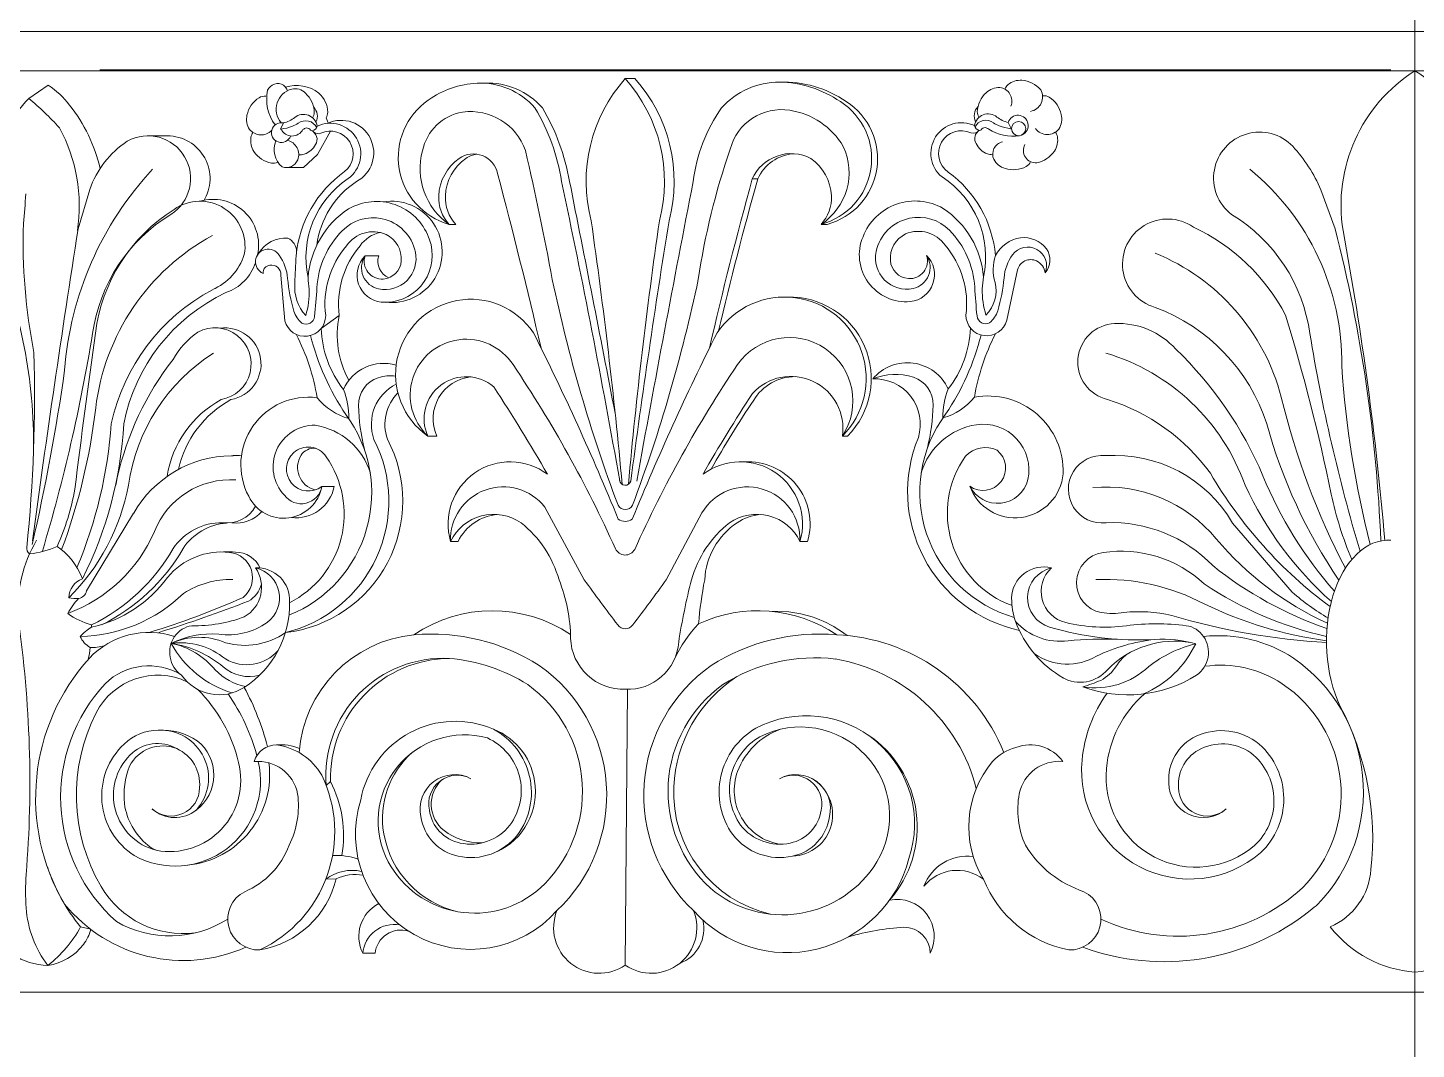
# Model space of a CAD drawing. Header units: millimetres. Extents: x 542654 to 551203, y 315718 to 321804.
# Drawn here: x 544310.9 to 544497.7, y 321024.6 to 321162.1 of the extents above; entities that cross this region are included whole.
import ezdxf

# ---------------------------------------------------------------- set-up
doc = ezdxf.new("R2010")
doc.units = ezdxf.units.MM
doc.layers.add('cad-block.com', color=250, linetype='Continuous')

msp = doc.modelspace()

# ---------------------------------------------------------------- linework, layer by layer
at = {"layer": 'cad-block.com', "color": 18, "lineweight": 15, "true_color": 0x000000}
msp.add_line((544325.17, 321096.78), (544318.85, 321086.32), dxfattribs=at)
for points in [[(544497.56, 320438.73), (544497.56, 321524.78)], [(544497.56, 321161.59), (544282.75, 321161.59)], [(544497.56, 321161.59), (544712.36, 321161.59)], [(544497.56, 321156.34), (544280.01, 321156.34)], [(544320.61, 321156.46), (544494.33, 321156.46)], [(544391.31, 321155.27), (544392.62, 321155.27)], [(544497.56, 321156.34), (544715.1, 321156.34)], [(544351.07, 321149.98), (544351.36, 321149.3)], [(544345.32, 321149.31), (544344.91, 321148.49)], [(544345.68, 321143.3), (544348.02, 321143.3), (544349.9, 321145.04), (544351.64, 321148.2)], [(544442.84, 321149.37), (544443.25, 321148.55)], [(544327.09, 321147.57), (544329.71, 321147.57)], [(544408.4, 321141.77), (544409.14, 321141.77)], [(544367.61, 321135.66), (544368.51, 321135.66), (544368.51, 321135.66), (544368.51, 321135.66)], [(544417.66, 321135.66), (544418.46, 321135.66)], [(544356.31, 321131.41), (544358.14, 321131.41)], [(544350.41, 321121.65), (544352.84, 321123.38)], [(544364.75, 321107.17), (544365.96, 321107.17)], [(544421.22, 321107.17), (544420.52, 321107.17)], [(544350.5, 321100.38), (544352.14, 321100.38)], [(544367.81, 321092.99), (544368.83, 321092.99)], [(544415.85, 321092.99), (544414.82, 321092.99), (544414.82, 321092.99), (544414.82, 321092.99), (544414.82, 321092.99)], [(544413.34, 321083.5), (544410.66, 321083.6)], [(544391.31, 321035.97), (544391.63, 321073.08)], [(544351.08, 321060.14), (544351.66, 321060.67)], [(544318.04, 321041.12), (544319.4, 321040.79)], [(544356.01, 321037.56), (544357.66, 321037.56), (544357.66, 321037.56)], [(544497.56, 321032.35), (544228.1, 321032.35), (544228.1, 321017.38), (544497.56, 321017.38)], [(544497.56, 321032.35), (544767.01, 321032.35), (544767.01, 321017.38), (544497.56, 321017.38)]]:
    msp.add_lwpolyline(points, dxfattribs=at)
for points in [[(544391.31, 321155.27, 0.251368), (544386.73, 321136.14, 16.262334)], [(544391.31, 321155.27, -0.251368), (544395.9, 321136.14, -16.262334)], [(544392.62, 321155.27, -0.251368), (544397.2, 321136.14, -16.262334)], [(544497.56, 321156.34, 0.299101), (544487.88, 321134.81, 16.262334)], [(544497.56, 321156.34, -0.299101), (544507.23, 321134.81, -16.262334)], [(544316.56, 321151.71, 0.078463), (544313.68, 321154.39), (544311.07, 321152.6)], [(544345.87, 321153.64, 0.123858), (544345.35, 321154.39, 0.542119), (544345.35, 321154.39, 0.461689), (544343.2, 321153.7, 0.216729), (544344.21, 321149.05)], [(544345, 321149.34, -0.549679), (544346.44, 321153.86, -0.27418), (544348.28, 321153.32, -0.199595), (544349.48, 321150.74, -0.113338), (544349.25, 321150, -785794.277615)], [(544345.6, 321154.13, -0.085964), (544345.6, 321154.13, -0.2416), (544350.11, 321153.32, -0.199595), (544351.3, 321150.74, -0.115632), (544351.07, 321149.98, -785794.277615)], [(544390.57, 321101.15, 0.008061), (544382.75, 321141.44, 0.096888), (544379.15, 321151.35, 0.22737), (544371.37, 321154.66, 0.147236), (544364.82, 321152.38, 0.635007), (544367.61, 321135.66)], [(544389.95, 321110.23, 0.001524), (544383.82, 321141.44, 0.09068), (544380.16, 321151.35, 0.22737), (544372.38, 321154.66, 0.006582), (544372.16, 321154.67, 0.006582)], [(544392.85, 321101.1, -0.002861), (544400.46, 321141.44, -0.125396), (544404.28, 321151.35, -0.211194), (544412.06, 321154.8, -0.160889), (544421.05, 321152.18, -0.653703), (544418.46, 321135.66, -1.090581)], [(544412.06, 321154.8, -0.147826), (544420.25, 321152.18, -0.653703), (544417.66, 321135.66)], [(544443.21, 321151.57, 0.480937), (544441.71, 321154.08, 0.194733), (544439.87, 321153.38, 0.199595), (544438.68, 321150.8, 0.113443), (544438.91, 321150.06, 785794.277615)], [(544442.38, 321153.85, -0.126119), (544442.8, 321154.45, -0.194733), (544444.68, 321155.05, -0.199595), (544447.21, 321153.76, -0.52072), (544445.83, 321150.86)], [(544307.31, 321133.98, -0.10721), (544306.64, 321143.74, -0.160835), (544311.07, 321152.6, -0.035314), (544315.19, 321148.66, 1.723862)], [(544316.56, 321151.71, -0.109678), (544320.67, 321143.19)], [(544343.74, 321148.28, -0.442894), (544340.76, 321148.43, -0.194733), (544340.42, 321150.36, -0.199595), (544342.05, 321152.7, -0.170967), (544342.95, 321152.9, -785794.277615)], [(544349.7, 321149.4, 0.317644), (544349.38, 321151.46, -3.778674)], [(544438.45, 321149.46, -0.317644), (544438.78, 321151.52, 3.778674)], [(544446.5, 321148.54, 0.482118), (544449.65, 321148.49, 0.194733), (544449.98, 321150.43, 0.199595), (544448.36, 321152.76, 0.170966), (544447.46, 321152.96, 785794.277615)], [(544344.91, 321148.49, 0.414698), (544345, 321148.47, 0.054351), (544346.53, 321148.86, 0.055485), (544347.32, 321149.26, -0.474328), (544349.8, 321148.69, 0.582288)], [(544346.85, 321150.04, -0.107457), (544345.32, 321149.31, -1442348.621307)], [(544349.86, 321148.89, 0.579771), (544346.85, 321150.04)], [(544349.83, 321132.88, 0.089113), (544349.83, 321132.88, -0.219839), (544355.15, 321141.41, 0.97396), (544351.25, 321149.25)], [(544390.34, 321097.85, -0.037426), (544381.5, 321128.23, 0.011338), (544377.89, 321145.59, 0.356793), (544369.43, 321150.76, 0.309104), (544364.04, 321145.57, 0.221531), (544364.04, 321145.57, 0.31621), (544367.61, 321135.66, 12.968002)], [(544392.29, 321097.85, 0.037426), (544401.13, 321128.23, -0.045903), (544405.43, 321145.77, -0.385093), (544413.45, 321151.01, -0.225675), (544420.65, 321146.15, -0.221531), (544420.65, 321146.15, -0.373271), (544417.66, 321135.66, -12.968002)], [(544438.3, 321148.96, -0.579771), (544441.31, 321150.1)], [(544443.29, 321148.63, -0.414698), (544443.16, 321148.53, -0.054351), (544441.63, 321148.92, -0.055485), (544440.84, 321149.32, 0.474328), (544438.36, 321148.75, -0.582288)], [(544441.31, 321150.1, 0.107457), (544442.84, 321149.37, 1442348.621307)], [(544315.19, 321148.66, -0.165342), (544317.6, 321134.81)], [(544341.23, 321148.01, 0.117216), (544340.96, 321147.38, 0.194733), (544341.36, 321145.46, 0.199595), (544343.72, 321143.89, 0.126168), (544344.52, 321144)], [(544348.42, 321148.63, 0.067529), (544347.95, 321148.42, -0.608971), (544345, 321148.47)], [(544347.03, 321131.41, -0.21965), (544353.56, 321142.76, 0.883254), (544350.36, 321147.92)], [(544348.64, 321128.52, 0.089113), (544348.64, 321128.52, -0.30739), (544354.03, 321141.82, 0.910784), (544349.86, 321148.87)], [(544349.86, 321148.89, -0.344967), (544349.17, 321148.25, -0.267114), (544348.98, 321148.34, 0.231265), (544348.42, 321148.63, 3.53928)], [(544349.64, 321146.4, 0.469291), (544349.06, 321148.27, 61.692363)], [(544349.4, 321148.07, 0.269828), (544350.36, 321147.92, -4.110013)], [(544439.51, 321128.58, -0.089113), (544439.51, 321128.58, 0.311507), (544433.93, 321142.04, -0.883255), (544438.3, 321148.94)], [(544441.12, 321131.47, 0.143987), (544441.12, 321131.47, 0.216564), (544434.76, 321142.7, -0.913446), (544437.8, 321147.98, -1.026003)], [(544438.94, 321148.32, -0.340069), (544437.8, 321147.98, 4.110013)], [(544438.3, 321148.96, 0.344967), (544438.98, 321148.31, 0.267114), (544439.18, 321148.4, -0.231265), (544439.73, 321148.69, -3.53928)], [(544438.54, 321146.54, -0.369222), (544438.7, 321148.08, -61.692363)], [(544439.73, 321148.69, -0.067529), (544440.21, 321148.48, 0.185407), (544444.34, 321147.59)], [(544449.18, 321148.07, -0.117216), (544449.45, 321147.45, -0.194733), (544449.05, 321145.53, -0.199595), (544446.68, 321143.95, -0.60584), (544445.09, 321146.4)], [(544490.18, 321091.67, -0.031982), (544483.42, 321120.95, 0.226137), (544472.89, 321136.99), (544472.89, 321136.99, -1.081089), (544481.12, 321146.16, -0.081991), (544484.91, 321140.31), (544486.82, 321135.06, -0.052596), (544492.96, 321093.05)], [(544312.89, 321091.67, 0.031982), (544319.65, 321120.95, -0.226137), (544330.18, 321136.99), (544330.18, 321136.99, 0.968726), (544324.32, 321146.86, 0.161307), (544319.26, 321140.35), (544317.69, 321135.06, 0.004584), (544311.55, 321093.05)], [(544334.55, 321138.75, 0.59225), (544329.71, 321147.57, 0.59225)], [(544345.88, 321146.97, -0.449595), (544347.26, 321144.35, -0.38723), (544345.16, 321143.38, -0.886133), (544345.16, 321143.38, -0.313382), (544344.29, 321146.91, -785794.277615)], [(544347.39, 321145.02, 0.124072), (544348.13, 321145.09, 0.174366), (544349.64, 321146.4, 0.04474), (544349.64, 321146.4, 0.04474)], [(544440.74, 321145.09, -0.128913), (544440.03, 321145.15, -0.202072), (544438.54, 321146.54, 0.175307), (544438.54, 321146.54, -0.04474)], [(544442.06, 321146.76, 0.47631), (544440.9, 321144.41, 0.194733), (544442.42, 321143.17, 0.199595), (544445.25, 321143.44, 0.163939), (544445.85, 321144.09, 785794.277615)], [(544380, 321118.98, 0.006566), (544374.14, 321142.52, 0.532715), (544368.98, 321144.54, 0.230921), (544366.22, 321139.5, 0.200704), (544367.61, 321135.66)], [(544371.33, 321145.11, 0.118186), (544369.88, 321144.54, 0.230921), (544367.11, 321139.5, 0.200704), (544368.51, 321135.66)], [(544402.63, 321118.98, -0.010385), (544408.4, 321141.77, -0.430827), (544416.29, 321144.54, -0.230921), (544419.05, 321139.5, -0.200704), (544417.66, 321135.66)], [(544403.85, 321121.32, -0.009548), (544409.14, 321141.77, -0.278794), (544414.02, 321145.17, -0.296161)], [(544311.52, 321092.57, 0.021067), (544315.89, 321116.04, -0.170848), (544327.73, 321143.08)], [(544491.55, 321092.57, -0.046356), (544487.72, 321116.58, 0.227733), (544475.34, 321143.08)], [(544310.79, 321092.13, 0.032939), (544311.76, 321118.41, -0.056907), (544310.35, 321135.78, 0.007846), (544310.66, 321139.75, -0.009538)], [(544341.84, 321131.55, 0.573683), (544334.09, 321138.76, 2.594727)], [(544354.08, 321137.74, -0.459898), (544364.85, 321133.93, -0.041388), (544365.18, 321132.94, -0.041388)], [(544358.75, 321138.69, -1.152336), (544359.04, 321125.17, -0.317197)], [(544434.08, 321137.8, 0.459898), (544423.3, 321134, 0.565124), (544429.66, 321125.26, 0.629067), (544431.85, 321131.48, 2.351432)], [(544356.31, 321131.41, 0.529558), (544358.13, 321126.97, 0.542328), (544363.08, 321131.93, 0.296741), (544358.59, 321136.42, 0.256079), (544353.24, 321134.8, 0.181484), (544349.83, 321127.13, -0.011463), (544349.52, 321123.27, -0.529397), (544347.82, 321122.36, -0.287354), (544347.82, 321122.36, 0.172993)], [(544348.64, 321128.52, -0.231049), (544354.08, 321137.74)], [(544431.85, 321131.48, -0.529558), (544430.03, 321127.03, -0.542328), (544425.07, 321131.99, -0.296741), (544429.56, 321136.48, -0.256079), (544434.92, 321134.87, -0.181484), (544438.33, 321127.19, 0.011463), (544438.64, 321123.33, 0.529397), (544440.34, 321122.42, 0.287354), (544440.34, 321122.42, -0.172993)], [(544439.51, 321128.58, 0.231049), (544434.08, 321137.8)], [(544351.01, 321123.38, -0.21172), (544353.81, 321132.78, -0.354921), (544359.13, 321134.31, -0.3067), (544361.18, 321130.73, -0.370824), (544358.75, 321128.3, -0.534157), (544356.31, 321131.41, -8.530922)], [(544390.9, 321100.67, 0.012697), (544386.73, 321136.14), (544386.73, 321136.14)], [(544391.73, 321100.66, -0.012721), (544395.9, 321136.14), (544395.9, 321136.14)], [(544392.05, 321101.1, -0.006584), (544397.2, 321136.14), (544397.2, 321136.14)], [(544437.15, 321123.44, 0.21172), (544434.35, 321132.84, 0.354921), (544429.03, 321134.37, 0.3067), (544426.98, 321130.79, 0.370824), (544429.41, 321128.36, 0.534157), (544431.85, 321131.48, 8.530922)], [(544487.33, 321087.78, -0.083398), (544477.63, 321108.83, 0.228701), (544462.6, 321124.49), (544462.6, 321124.49, -1.179319), (544467.75, 321135.29), (544467.75, 321135.29, -0.162272), (544480.16, 321123.44, -0.023607), (544486.28, 321099.37), (544486.28, 321099.37, 0.046437), (544489.06, 321090.55)], [(544493.5, 321093.14, 0.024767), (544487.88, 321134.81), (544487.88, 321134.81)], [(544315.48, 321091.88, 0.060187), (544320.07, 321110.95, -0.241847), (544335.76, 321134.17, -1.902929)], [(544341.99, 321131.74, -0.243152), (544341.99, 321131.74, -0.293221), (544345.93, 321133.78, -0.276192), (544347.1, 321132.03, -0.231265)], [(544352.84, 321123.38, -0.21172), (544355.64, 321132.78, -0.190567), (544358.33, 321134.56, -0.190567)], [(544365.18, 321132.94, -0.511766), (544358.49, 321125.2, -0.629067), (544356.31, 321131.41)], [(544447.82, 321129.12, 0.323792), (544447.99, 321132.38, 0.251609), (544444.48, 321133.85, 0.231265), (544441.12, 321131.47, 0.231265)], [(544311.71, 321105.26, 0.102031), (544306.4, 321132.52, -7259.273525)], [(544335.77, 321126.87, 0.220525), (544340.05, 321131.61, 23.912184)], [(544342.59, 321129.05, -1.365028), (544344.73, 321131.51, -0.139299), (544345.89, 321128.39, 0.056208), (544346.74, 321123.98, 0.144052), (544347.82, 321122.36, 0.231379)], [(544347.03, 321131.41, -0.000261), (544346.86, 321127.78, 0.207649), (544348.32, 321123.39, 0.085267), (544348.8, 321126.92, -0.014662), (544348.64, 321128.52, -0.034849)], [(544359.5, 321128.47, -0.393732), (544358.14, 321131.41)], [(544437.15, 321123.44, 0.882372), (544442.63, 321122.76, 0), (544444.1, 321129.56, -0.472515), (544446.64, 321130.73, -0.259594), (544447.82, 321129.12, 1.136714)], [(544441.12, 321131.47, 0.152637), (544441.07, 321127.85, -0.259178), (544439.84, 321123.45, -0.085267), (544439.35, 321126.98, 0.014662), (544439.51, 321128.58, 0.034849)], [(544447.82, 321129.12, 0.883493), (544443.43, 321131.57, 0.139299), (544442.27, 321128.46, -0.056208), (544441.42, 321124.04, -0.144052), (544440.34, 321122.42, -0.231379)], [(544488.2, 321089.38, -0.060422), (544479.58, 321112.39, 0.236111), (544462.61, 321131.79)], [(544318.28, 321087.97, 0.104453), (544323.84, 321108.83, -0.237807), (544337.59, 321126.48), (544337.59, 321126.48, 0.237232), (544341.57, 321130.5, 0.931198)], [(544351.01, 321123.38, -0.882595), (544345.52, 321122.69, 0), (544344.97, 321128.83, 0.486696), (544343.5, 321130.17, 0.415656), (544342.59, 321129.05, -1.136714)], [(544390.37, 321095.99, 0.019751), (544378.97, 321121.05, 1.208785), (544364.75, 321107.17, -0.803831), (544373.61, 321113.78, -0.017409), (544380.84, 321102.03, -0.020544)], [(544392.26, 321095.99, -0.019751), (544403.66, 321121.05, -1.099773), (544420.52, 321107.17, 0.741935), (544408.44, 321112.91, 0.016088), (544401.78, 321102.03, 0.020544)], [(544413.1, 321125.87, -0.679118), (544421.22, 321107.17)], [(544329.68, 321101.75, 0.030448), (544329.68, 321101.75, -0.232542), (544336.94, 321112.08, 1.177597), (544333.82, 321121.15, 0.113361), (544330.48, 321117.49, 0.110473), (544322.97, 321101.55, -0.026367), (544322.73, 321100.48, -0.083078)], [(544331.2, 321102.7, 0.031281), (544331.2, 321102.7, -0.214902), (544338.27, 321112.08, 0.98469), (544336.79, 321121.68, 0.98469)], [(544350.41, 321121.65, 0.157589), (544353.39, 321113.45, -2.102585)], [(544352.84, 321123.38, 0.181124), (544354.14, 321114.68, -2.102585)], [(544437.75, 321121.71, -0.157589), (544434.77, 321113.51, 2.102585)], [(544486.14, 321084.21, -0.101177), (544470.03, 321102.17, 0.162208), (544456.2, 321112.08, -0.871249), (544457.15, 321122.31, -0.223036), (544465.38, 321118.87, -0.102176), (544477.1, 321101.82, 0.082867), (544486.73, 321086.28, 0.082867)], [(544346.07, 321083.05, 0.027462), (544346.07, 321083.05), (544346.07, 321083.05, 0.490067), (544353.74, 321110.06, -0.088107), (544348.98, 321120.7, -0.088107)], [(544349.87, 321112.33, 0.076166), (544347.05, 321120.86, -3.182596)], [(544364.75, 321107.17, -1.127375), (544376.22, 321116.78, -0.042338), (544389.99, 321092.01, -2.309691)], [(544420.52, 321107.17, 0.988088), (544406.41, 321116.78, 0.042269), (544392.59, 321091.92, 2.309691)], [(544443.65, 321082.77, -0.027462), (544443.65, 321082.77), (544443.65, 321082.77, -0.52478), (544434.42, 321110.12, 0.088107), (544439.18, 321120.76, 0.088107)], [(544438.29, 321112.4, -0.076166), (544441.11, 321120.92, 3.182596)], [(544316.46, 321085.41, 0.152944), (544324.46, 321100.55, -0.217674), (544335.91, 321118.34)], [(544486.31, 321084.89, -0.102321), (544474.7, 321100.55, 0.239967), (544455.96, 321118.34)], [(544353.39, 321113.45, -0.374431), (544360.5, 321116.71, -0.725274)], [(544434.77, 321113.51, 0.551915), (544424.61, 321114.86, -0.519017), (544430.75, 321106.98, -0.124652)], [(544356.22, 321105.41, -0.053131), (544355.42, 321111.26, -0.33383), (544358.08, 321115.01, -0.140493), (544360.43, 321115.21, -3.125388)], [(544360.51, 321114.16, 0.379436), (544357.51, 321106.71, 0.740798)], [(544365.96, 321107.17, -0.510616), (544370.51, 321115.13, -0.510616)], [(544414.18, 321115.17, 0.26208), (544408.59, 321111.99, 0.018609), (544402.88, 321102.73)], [(544431.97, 321105.57, 0.050263), (544432.74, 321111.33, 0.33383), (544430.08, 321115.08, 0.176466), (544424.61, 321114.86, 3.125388)], [(544349.87, 321112.33, 0.608552), (544340.65, 321099.06, 0.723694), (544350.5, 321100.38, 0.860486)], [(544349.87, 321112.33, 0.157797), (544354.12, 321109.53, 0.10138), (544353.39, 321113.45, 3.471521)], [(544360.73, 321112.99, -0.262784), (544360.73, 321112.99, 0.285755), (544359.31, 321106.76)], [(544438.29, 321112.4, -0.157797), (544434.04, 321109.6, -0.10138), (544434.77, 321113.51, -3.471521)], [(544438.29, 321112.4, -0.477466), (544450.23, 321102.1, -0.80327), (544437.66, 321100.44, -0.860486)], [(544357.03, 321102.17, 0.285721), (544349.59, 321108.63, 0.659885), (544345.45, 321099.2, 0.655759), (544350.5, 321100.38, 2.241637)], [(544431.13, 321102.23, -0.285709), (544438.56, 321108.7, -0.520869), (544445.49, 321101.3, -0.697703), (544437.66, 321100.44, -2.241637)], [(544345.6, 321080.72, 0.034039), (544345.6, 321080.72, 0.527783), (544359.31, 321106.76, 0.5535), (544359.31, 321106.76)], [(544345.6, 321080.72, 0.034039), (544345.6, 321080.72, 0.484352), (544357.51, 321106.71, 0.5535), (544357.51, 321106.71)], [(544444.35, 321081, -0.034039), (544444.35, 321081, -0.467079), (544430.75, 321106.98, -0.5535), (544430.75, 321106.98)], [(544351.06, 321104.39, 0.460984), (544346.71, 321104.94, 0.961962), (544350.5, 321100.38, 0.865354)], [(544349.65, 321105.51, 0.282373), (544347.69, 321104.6, 0.500674), (544349.54, 321099.93, 0.570817)], [(544437.1, 321104.46, -0.329781), (544441.33, 321105.26, -0.98543), (544437.66, 321100.44, -0.865354)], [(544339.68, 321104.51, 0.061702), (544338.56, 321104.53, 7.839688)], [(544346.15, 321084.74, 0.457181), (544351.06, 321104.39)], [(544380.84, 321102.03, 0.022122), (544380.84, 321102.03, 0.721603), (544367.81, 321092.99, -0.459297), (544377.29, 321095.49, -0.15792), (544382.4, 321087.83)], [(544401.78, 321102.03, -0.022122), (544401.78, 321102.03, -0.721603), (544414.82, 321092.99, 0.459297), (544405.33, 321095.49, 0.15792), (544400.22, 321087.83)], [(544407.31, 321103.69, -0.51992), (544415.85, 321092.99)], [(544443.35, 321084.35, -0.495186), (544437.1, 321104.46)], [(544485.72, 321081.26, -0.085809), (544470.36, 321089.73), (544470.36, 321089.73, 0.21298), (544456, 321095.51, -1.116279), (544455.92, 321104.53, -0.286149), (544473.02, 321095.45), (544481.06, 321086.14), (544481.06, 321086.14, 0.043626), (544485.87, 321082.67, 0.043242)], [(544316.31, 321083.3, 0.205055), (544327.96, 321094.31, -0.326908), (544338.94, 321101.26)], [(544390.56, 321101.21, 0.825911), (544392.05, 321101.1, 3.805328)], [(544346.37, 321096.21, 0.391452), (544352.16, 321100.38)], [(544367.81, 321092.99, -0.724857), (544380.5, 321097.62, 0), (544385.8, 321087.83, -0.345817)], [(544414.82, 321092.99, 0.777519), (544401.63, 321096.84, 0), (544396.83, 321087.83, 0.345817)], [(544485.79, 321081.97, -0.110412), (544470.83, 321093.32, 0.249563), (544454.2, 321100.23)], [(544390.34, 321097.85, 0.571735), (544392.29, 321097.85, 15.01189)], [(544338.39, 321095.51, 0.252702), (544342.42, 321097.01)], [(544368.83, 321092.99, -0.266072), (544374.13, 321096.61, -0.266072)], [(544390.37, 321095.99, 0.325349), (544392.26, 321095.99, -0.325349)], [(544409.51, 321096.61, 0.131704), (544406.36, 321095.49, 0.238793), (544402, 321087.83)], [(544313.62, 321035.93, -0.144462), (544310.71, 321043.68, -0.036311), (544310.71, 321048.15, 0.056388), (544309.61, 321082.69, -0.00893), (544309.61, 321082.69, -0.146695), (544312.11, 321093.15, -2.966604)], [(544314.87, 321092.3, -0.073091), (544311.17, 321091.3, -0.239093), (544310.79, 321092.25, 0.002105), (544310.79, 321092.25, 0.035728), (544310.79, 321092.25, -11.056755)], [(544389.99, 321092.01, 0.62323), (544392.59, 321091.92, -443.735523)], [(544485.66, 321079.38, -0.057439), (544464.83, 321083.01, 0.08294), (544458.41, 321083.44, -0.093637), (544455.36, 321083.42, -0.857179), (544455.59, 321091.48), (544455.59, 321091.48, -0.230063), (544469.2, 321087.28, 0.09234), (544485.67, 321080.19)], [(544327.25, 321080.74, 0.032244), (544339.91, 321085.46, -1.089111), (544339.91, 321085.46, -0.083746), (544339.91, 321085.46, 0.672013), (544338.08, 321091.51), (544338.08, 321091.51, 0.252837), (544329.72, 321088.15, -0.18475), (544319.5, 321081.46)], [(544318.28, 321087.97, 0.308688), (544316.46, 321085.41, 0.103957), (544317.77, 321085.33, 0.304922), (544318.85, 321086.32, -9.012653)], [(544341.57, 321089.42, -0.643361), (544343.13, 321082.09, -0.19463), (544336.62, 321080.51, 0.132358), (544330.22, 321079.27, 1.541494)], [(544340.05, 321073.35, 0.263178), (544346.14, 321084.86, 0.079631), (544346.14, 321084.86, 0.445392), (544341.57, 321089.42, -0.441876), (544340.06, 321082.84, -0.520374), (544340.06, 321082.84, -0.095058), (544333.01, 321081.64, 0.214438), (544330.69, 321080.2)], [(544450.26, 321074.6, -0.177666), (544443.83, 321082.23, -0.090133), (544443.3, 321085.34, -0.487937), (544448.66, 321089.42, 0.59869), (544450.57, 321082.07, 0.092978), (544458.74, 321081.64, -0.066539), (544466.79, 321081.64, -0.214438), (544469.11, 321080.2)], [(544448.66, 321089.42, 0.774918), (544448.39, 321081.46, 0.085548), (544462.54, 321079.8, -0.080023), (544468.06, 321079.22, -1.541494)], [(544317.98, 321080.21, 0.190271), (544331.9, 321086, -0.15094), (544338.5, 321087.86)], [(544382.4, 321087.83, -0.092008), (544383.96, 321079.94, 0.414524), (544391.31, 321073.1, 96.939635)], [(544385.8, 321087.83, 0.009847), (544390.31, 321081.76, -25.391163), (544390.31, 321081.76, -3.492006)], [(544400.22, 321087.83, 0.023162), (544398.5, 321079.46, -0.410922), (544391.31, 321073.1, -96.939635)], [(544396.83, 321087.83, -0.009847), (544392.32, 321081.76, 25.391163), (544392.32, 321081.76, 3.492006)], [(544402, 321087.83, 0.026908), (544401.17, 321081.88, -0.378377), (544401.17, 321081.88, -96.939635)], [(544485.66, 321079.61, -0.077611), (544469.21, 321084.58, 0.132784), (544454.64, 321087.86)], [(544319.49, 321081.76, -0.096266), (544316.31, 321083.3, -0.06567), (544317.77, 321085.33, 94.725032)], [(544383.94, 321080.48, 0.30421), (544362.86, 321080.42, 2.509184)], [(544401.17, 321081.88, -0.263495), (544419.76, 321080.42, -2.509184)], [(544413.34, 321083.5, -0.139977), (544421.16, 321080.32, 0.342859)], [(544319.34, 321078.73, -0.167135), (544317.98, 321080.21, -0.049106), (544319.5, 321081.46, 161947.003626)], [(544319.08, 321077.12, -0.001901), (544319.22, 321077.28), (544319.22, 321077.28, -0.290022), (544330.69, 321080.2)], [(544345.6, 321080.72, -0.224245), (544337.55, 321079.36, 0.209823), (544330.22, 321079.27, 8.862265)], [(544362.86, 321080.42, -0.164462), (544379.75, 321076.3), (544379.75, 321076.3, -0.47449), (544382.12, 321043.3), (544382.12, 321043.3, -0.807857), (544355.72, 321058.22), (544355.72, 321058.22, -0.481169), (544373.6, 321067.72), (544373.6, 321067.72, -0.453805), (544376.85, 321053.53, -0.289389), (544368.83, 321050.63, -0.0695), (544368.83, 321050.63, -0.317906), (544363.83, 321055.95, -0.643474), (544370.55, 321061.06)], [(544390.31, 321081.76, 0.535306), (544392.32, 321081.76, 24.231377)], [(544419.76, 321080.42, 0.164462), (544402.88, 321076.3), (544402.88, 321076.3, 0.47449), (544400.5, 321043.3), (544400.5, 321043.3, 0.599783), (544429.48, 321050.32), (544429.48, 321050.32, 0.677191), (544408.89, 321067.85), (544408.89, 321067.85, 0.440256), (544405.77, 321053.53, 0.289389), (544413.8, 321050.63, 0.0695), (544413.8, 321050.63, 0.317906), (544418.8, 321055.95, 0.643474), (544412.08, 321061.06)], [(544397.93, 321077.16, -0.08269), (544401.17, 321081.88, -9.944068)], [(544443.83, 321082.23, 0.251095), (544450.89, 321079.63, -0.031069), (544457.52, 321079.83, -8.862265)], [(544321.21, 321078.95, -0.090115), (544319.34, 321078.73, 1.182473)], [(544330.69, 321080.2, 0.413433), (544331.62, 321074.99, 0.14578)], [(544344.61, 321078.3, -0.358483), (544337.52, 321077.17, 0.206814), (544330.22, 321079.27, 0.011054)], [(544338.45, 321072.6, -0.196776), (544330.22, 321079.27, -5.231502)], [(544337.23, 321076.11, 0.134328), (544330.22, 321079.27, 6.599534)], [(544340.2, 321073.45, -0.147367), (544336.14, 321075.69, 0.173947), (544330.22, 321079.27, 57.748043)], [(544347.44, 321064.58, -0.365046), (544362.86, 321080.42)], [(544442.25, 321064.58, 0.293402), (544419.76, 321080.42)], [(544446.37, 321077.84, 0.29097), (544454.73, 321077.56, -0.083045), (544462.54, 321079.8, -0.011054)], [(544452.87, 321073.43, 0.234767), (544461.74, 321076.16, -0.104038), (544468.06, 321079.22, -57.748043)], [(544456.24, 321075.77, -0.247977), (544467.41, 321079.38, -6.599534)], [(544461.02, 321072.46, 0.183849), (544468.06, 321079.22, 5.231502)], [(544469.11, 321080.2, -0.413433), (544468.17, 321074.99, -0.14578)], [(544483.48, 321043.33, 0.010122), (544484.51, 321044.18), (544484.51, 321044.18, 0.461528), (544481.24, 321077.28), (544481.24, 321077.28, 0.17445), (544469.11, 321080.2, 0.17445)], [(544315.89, 321044.18, -0.010001), (544315.89, 321044.18), (544315.89, 321044.18, -0.328026), (544319.22, 321077.28, -0.094831)], [(544351.08, 321060.14, -0.454252), (544367.66, 321077.24)], [(544353.18, 321050.71, 0.164036), (544351.66, 321060.67, -0.420222), (544367.66, 321077.24, -0.595186)], [(544367.66, 321077.24, -0.121611), (544378.19, 321073.72), (544378.19, 321073.72, -0.474844), (544379.85, 321046.31), (544379.85, 321046.31, -0.482937), (544359.43, 321049.87), (544359.43, 321049.87, -0.658115), (544372.76, 321066.54), (544372.76, 321066.54, -0.479747), (544375.78, 321054.81, -0.289389), (544369.12, 321052.4, -0.0695), (544369.12, 321052.4, -0.317906), (544364.96, 321056.82, -0.643474), (544370.55, 321061.06)], [(544419.61, 321077.16, 0.172642), (544404.44, 321073.72), (544404.44, 321073.72, 0.474844), (544402.77, 321046.31), (544402.77, 321046.31, 0.460928), (544425.18, 321049.87), (544425.18, 321049.87, 0.75366), (544409.43, 321066.7), (544409.43, 321066.7, 0.440256), (544406.84, 321054.81, 0.289389), (544413.51, 321052.4, 0.0695), (544413.51, 321052.4, 0.317906), (544417.66, 321056.82, 0.643474), (544412.08, 321061.06)], [(544438.54, 321059.76, 0.296503), (544419.54, 321077.17)], [(544457.39, 321076.23, -0.077586), (544458.75, 321077.76, -2.079173)], [(544322.85, 321041.82), (544322.85, 321041.82, -0.420189), (544321.35, 321073.84), (544321.35, 321073.84, -0.343142), (544331.57, 321075.03, -0.181335)], [(544332.41, 321074.07, 0.407055), (544320.13, 321069.91, 0.255218), (544320.8, 321046.54, 0.301212), (544333.48, 321040.31, 16.404156)], [(544340.05, 321073.35, -0.40472), (544331.62, 321074.99, 2.094912)], [(544342.13, 321074.99, -0.253456), (544337.23, 321076.11, 1.295273)], [(544450.09, 321074.7, 0.366723), (544456.24, 321075.77, -1.295273)], [(544457.39, 321076.23, -0.134629), (544455.28, 321074.29, -0.027928), (544452.87, 321073.43, 2.615487)], [(544452.87, 321073.43, 0.234109), (544468.17, 321074.99, -2.094912)], [(544482.41, 321046.35), (544482.41, 321046.35, 0.471912), (544479.7, 321073.84), (544479.7, 321073.84, 0.183913), (544469.27, 321076.18, 0.181335)], [(544333.79, 321073.07, -0.138983), (544339.28, 321063.24), (544339.28, 321063.24, -0.551004), (544328.21, 321051.42), (544328.21, 321051.42, -0.579061), (544324.68, 321064.24, -0.342316), (544330.98, 321065.1, -0.0695), (544330.98, 321065.1, -0.317906), (544334.05, 321059.87, -0.643474), (544327.66, 321056.98)], [(544343.18, 321065.36, 0.059971), (544340.05, 321073.35)], [(544410.86, 321042.83, -0.362508), (544397.84, 321059.97, -0.241838), (544406.33, 321074.79, -1.236261)], [(544456.13, 321072.58, 0.13274), (544452.78, 321063.57), (544452.78, 321063.57, 0.677191), (544476.76, 321051.07), (544476.76, 321051.07, 0.440256), (544476.61, 321065.72, 0.289389), (544468.14, 321066.76, 0.0695), (544468.14, 321066.76, 0.317906), (544464.45, 321060.46, 0.643474), (544472.14, 321056.98)], [(544461.18, 321072.48, 0.194205), (544456.06, 321062.45), (544456.06, 321062.45, 0.677191), (544475.98, 321052.07), (544475.98, 321052.07, 0.440256), (544475.85, 321064.24, 0.289389), (544468.82, 321065.1, 0.0695), (544468.82, 321065.1, 0.317906), (544465.75, 321059.87, 0.643474), (544472.14, 321056.98)], [(544306.7, 321070.78, -0.141182), (544308.9, 321049.01, -0.094091), (544305.73, 321041.12, 0.288639), (544313.62, 321035.93, 0.191732)], [(544487.51, 321070.78, -0.149421), (544491.64, 321048.82, -0.281825), (544486.15, 321041.12, 0.21142), (544497.56, 321035.02, 0.191732)], [(544507.6, 321070.78, 0.149421), (544503.47, 321048.82, 0.281825), (544508.97, 321041.12, -0.21142), (544497.56, 321035.02, -0.191732)], [(544328.48, 321067.58, -0.164207), (544333.74, 321066.16, -0.193951), (544333.74, 321066.16, -0.491216), (544333.61, 321056.85, 3.302206)], [(544373.26, 321050.92, 0.346155), (544379.19, 321060.1, 0.286216), (544373.6, 321067.72, 5.179218)], [(544412.08, 321052.24, -0.470325), (544406.43, 321062.04, -0.220174), (544412.13, 321067.69, -0.800455)], [(544347.24, 321059.03, 0.383051), (544341.39, 321063.37, -0.331879), (544344.39, 321065.6, -1.382577)], [(544344.39, 321065.6, -0.234735), (544350.48, 321061.54, -0.41637), (544342.17, 321038.02)], [(544344.39, 321065.6, -0.128468), (544347.49, 321065.1, 0.211314)], [(544426.87, 321044.72, 0.454785), (544423.95, 321066.96, 2.89)], [(544444.32, 321059.03, -0.383051), (544450.18, 321063.37, 0.343723), (544443.87, 321065.26, 1.382577)], [(544330.98, 321065.1, 0.38662), (544324.62, 321062.73, 0.120204), (544323.94, 321057.7, 0.19087), (544327.08, 321052.12, 0.083931), (544328.21, 321051.42, 0.856133)], [(544368.78, 321043.16, -0.300883), (544358.83, 321053.63, -0.264033), (544362.69, 321064.62, -0.921472)], [(544443.87, 321065.26, 0.1391), (544440.69, 321063.34, 0.319898), (544439.5, 321047.53)], [(544332.45, 321049.43, 0.423714), (544343.37, 321063.19, 0.02608), (544343.37, 321063.19)], [(544366.62, 321060.9, 0.45798), (544366.93, 321054.1, 0.172411), (544372, 321052.41, 0.53691)], [(544413.8, 321050.63, 0.755382), (544416.39, 321061.1, 1.906533)], [(544342.17, 321038.02, -0.810121), (544340.11, 321045.85, 0.206533), (544346.08, 321052.09), (544346.08, 321052.09, 0.150831), (544347.24, 321059.03, 0.15188)], [(544450.97, 321038.02, 0.810121), (544453.03, 321045.85, -0.177319), (544445.15, 321052.09), (544445.15, 321052.09, -0.15188), (544444.32, 321059.03, -0.15188)], [(544355.38, 321050.23, 0.108681), (544351.93, 321050.7)], [(544439.5, 321047.52, 0.407005), (544431.48, 321046.58, -0.347113), (544438.14, 321050.6, -0.784881)], [(544313.57, 321049.18, 0.091188), (544318.04, 321041.12, -0.102051), (544313.62, 321035.93)], [(544351.03, 321047.52, -0.2239), (544355.85, 321048.58, -0.250594)], [(544342.17, 321038.02, 0.30125), (544352.41, 321047.6, 0.060586), (544352.41, 321047.6, -1.390723)], [(544351.03, 321047.52), (544352.41, 321047.6), (544352.41, 321047.6, -0.146348), (544356.03, 321048.08, -11.409491)], [(544439.5, 321047.53, 0.254188), (544450.97, 321038.02, -2.094912)], [(544482.41, 321046.35, -0.302349), (544455.31, 321042.15, -0.274088)], [(544315.89, 321044.18, 0.338874), (544340.27, 321038.38, 0.272634)], [(544360.96, 321041.38, -0.303679), (544360.96, 321041.38, 0.440676), (544356.01, 321037.56, -0.409765), (544358.14, 321044.25, -1.541012)], [(544382.12, 321043.3, -0.49946), (544382.12, 321043.3, 0.74554), (544391.31, 321035.97, 1.226798)], [(544400.5, 321043.3, 0.49946), (544400.5, 321043.3, -0.74554), (544391.31, 321035.97, -1.226798)], [(544421.37, 321039.79, -0.052855), (544428.81, 321041.08, -0.410571), (544432.35, 321037.56, 0.627937), (544426.87, 321044.72, 1.541012)], [(544483.48, 321043.33, -0.262875), (544452.88, 321038.38)], [(544322.85, 321041.82, 0.278118), (544337.83, 321042.15, 0.274088)], [(544398.64, 321036.21, 0.38225), (544401.75, 321042.04, -15.38373)], [(544313.62, 321035.93, 0.200238), (544318.41, 321038.74, 0.107815), (544319.4, 321040.79, 0.260177), (544319.4, 321040.79, -3.66496)], [(544362.15, 321040.54, 0.473103), (544357.66, 321037.56)]]:
    msp.add_lwpolyline(points, format="xyb", dxfattribs=at)
msp.add_circle((544444.24, 321148.54), 0.95, dxfattribs=at)
for centre, radius, start, end in [((544444.15, 321148.97), 1.37, 294.6775, 162.7302), ((544345.04, 321148.01), 1.33, 78.0371, 339.0173), ((544334.09, 321132.7), 6.07, 349.6477, 124.8909), ((544342.84, 321118.21), 22.98, 122.1323, 172.9803), ((544348.5, 321103.13), 26.94, 118.2154, 167.7864), ((545491, 320955.94), 1182.54, 171.97552, 173.0021), ((544260.87, 321113.25), 61.46, 337.2291, 355.8731), ((544338.41, 321089.31), 15.19, 90.3176, 150.5732), ((544339.96, 321089.1), 15.49, 95.2034, 96.0685), ((544286.54, 321105.31), 31.17, 335.3493, 350.229), ((544337.74, 321099.89), 4.42, 262.176, 330.5039), ((544337.02, 321087.65), 7.86, 89.082, 146.178), ((544338.29, 321087.71), 7.78, 94.485, 146.3234), ((544308.26, 321104.81), 25.65, 295.9857, 330.0951), ((544309.59, 321104.81), 25.65, 295.9857, 330.0951), ((544337.91, 321077.19), 14.39, 86.0775, 92.5454), ((544338.9, 321087.94), 3.61, 23.9994, 90.1871), ((544338.85, 321088.09), 3.61, 299.3926, 346.6283), ((544268.88, 321270.93), 199.34, 287.4282, 291.0935), ((544316.24, 321057.33), 26.41, 14.9741, 34.9546), ((544328.48, 321060.99), 6.59, 90, 134.1238), ((544328.8, 321061.14), 6.45, 318.2267, 92.8545), ((544330.42, 321058.75), 9.55, 133.0818, 237.2862), ((544330.76, 321060.78), 11.48, 241.3423, 13.1219), ((544330.71, 321060.47), 4.64, 228.8228, 308.686)]:
    msp.add_arc(centre, radius, start, end, dxfattribs=at)
at = {"layer": 'cad-block.com', "color": 18, "lineweight": 15, "true_color": 0x000000, "extrusion": (0, 0, -1)}
for start_param, end_param in [(0.262298, 0.807881), (1.309796, 1.331756), (1.531684, 1.650106)]:
    msp.add_ellipse((544310.71, 321079.46), major_axis=(2.01, 13.64), ratio=0.626881, start_param=start_param, end_param=end_param, dxfattribs=at)
at = {"layer": 'cad-block.com', "color": 18, "lineweight": 15, "true_color": 0x000000}
msp.add_ellipse((544494.33, 321079.08), major_axis=(-0.49, 14.08), ratio=0.615249, start_param=-0.056355, end_param=2.180183, dxfattribs=at)

doc.saveas('drawing.dxf')
